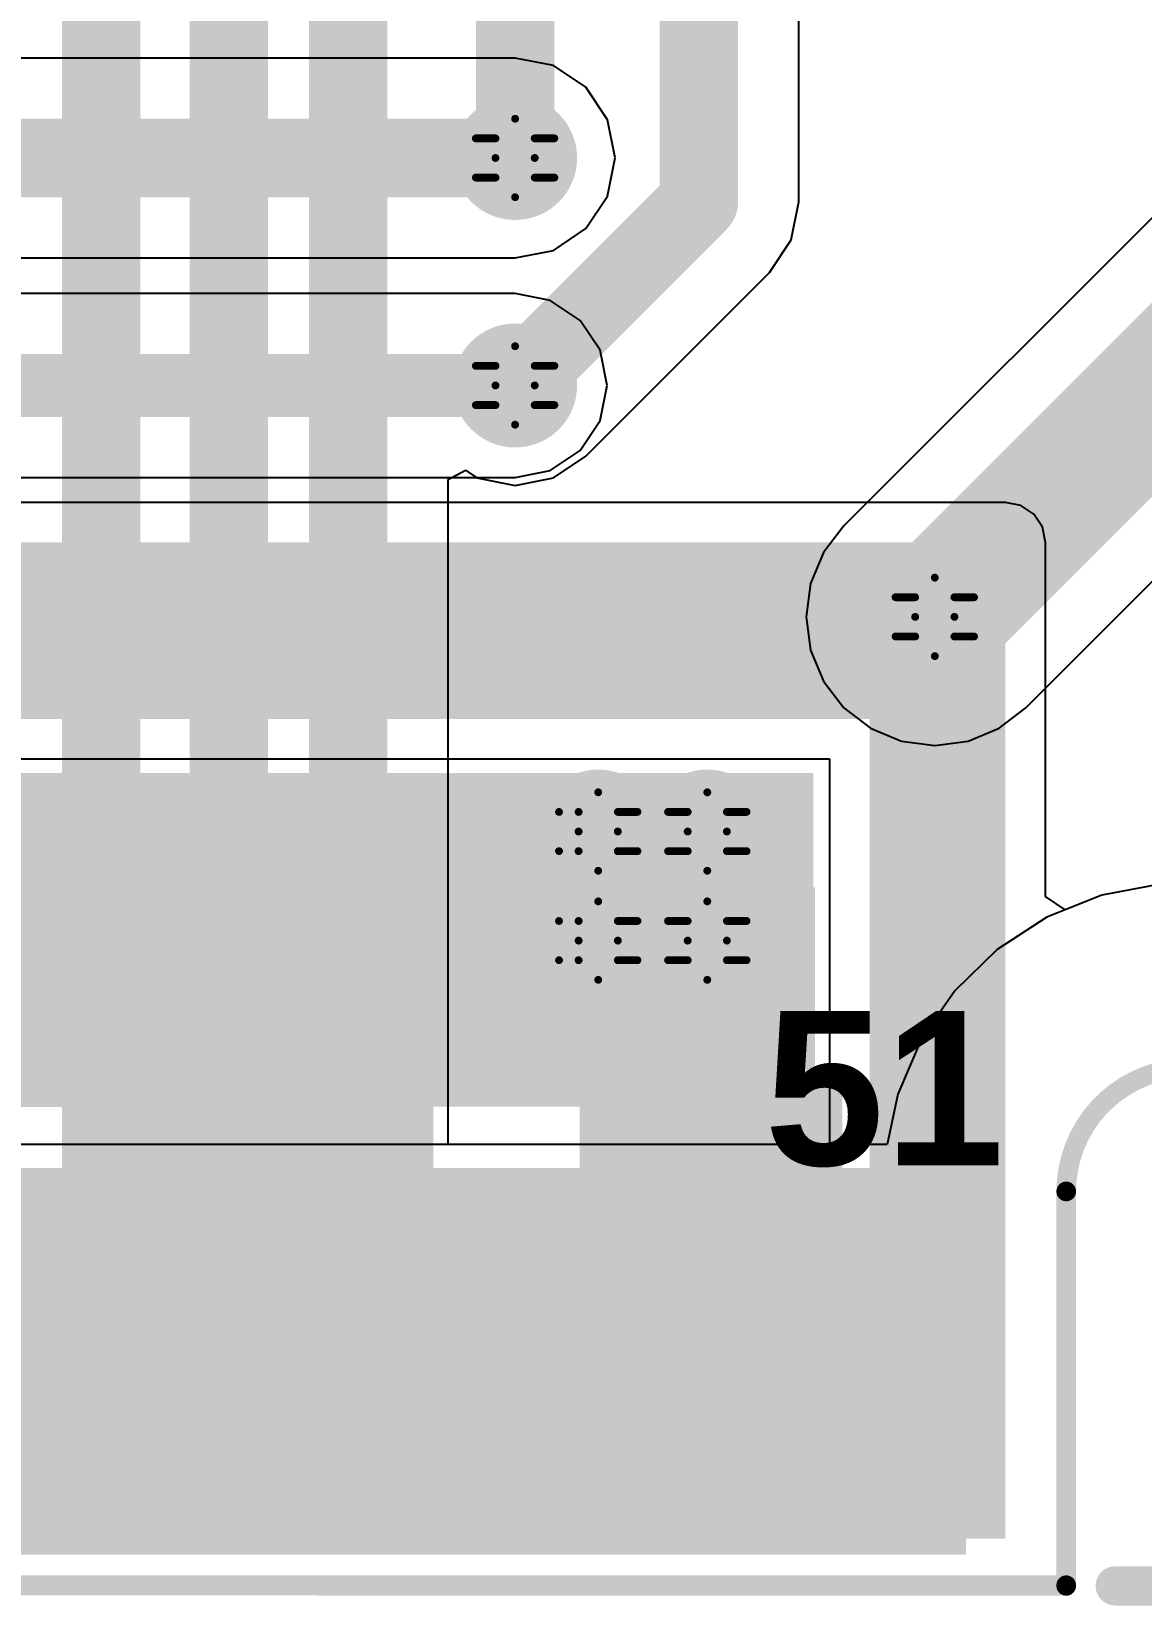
# Model space of a CAD drawing. Header units: inches. Extents: x 0 to 12.7, y -0.1 to 3.5.
# Drawn here: x 0.8917 to 1.1747, y -0.1371 to 0.2643 of the extents above; entities that cross this region are included whole.
import ezdxf

# ---------------------------------------------------------------- set-up
doc = ezdxf.new("R2010")
doc.units = ezdxf.units.IN
doc.header["$MEASUREMENT"] = 0
for name, color, linetype in [('Board Outline', 216, 'Continuous'), ('Bottom Layer', 5, 'Continuous'), ('Bottom Paste', 16, 'Continuous'), ('Bottom Solder', 6, 'Continuous'), ('Dimensions', 6, 'Continuous'), ('Drill Drawing', 1, 'Continuous'), ('Top Layer', 1, 'Continuous'), ('Top Overlay', 2, 'Continuous'), ('Top Paste', 8, 'Continuous'), ('Top Solder', 216, 'Continuous'), ('Via Holes', 16, 'Continuous')]:
    doc.layers.add(name, color=color, linetype=linetype)
doc.styles.add('Arial_Bold', font='', dxfattribs={"height": 0.2})
doc.styles.get('Arial_Bold').set_extended_font_data('Arial', bold=True)

# ---------------------------------------------------------------- blocks, each defined once
blk = doc.blocks.new('M____PCIE_P___5')
at = {"layer": 'Bottom Layer'}
for points in [[(0.69685, 0.04528), (0.72047, 0.04528), (0.72047, -0.04528), (0.69685, -0.04528)], [(0.72835, 0.04528), (0.75197, 0.04528), (0.75197, -0.04528), (0.72835, -0.04528)], [(0.75984, 0.04528), (0.78346, 0.04528), (0.78346, -0.04528), (0.75984, -0.04528)], [(0.79134, 0.04528), (0.81496, 0.04528), (0.81496, -0.04528), (0.79134, -0.04528)], [(0.82283, 0.04528), (0.84646, 0.04528), (0.84646, -0.04528), (0.82283, -0.04528)], [(0.85433, 0.04528), (0.87795, 0.04528), (0.87795, -0.04528), (0.85433, -0.04528)], [(0.88583, 0.04528), (0.90945, 0.04528), (0.90945, -0.04528), (0.88583, -0.04528)], [(0.91732, 0.04528), (0.94094, 0.04528), (0.94094, -0.04528), (0.91732, -0.04528)]]:
    blk.add_hatch(color=5, dxfattribs=at).paths.add_polyline_path(points)
at = {"layer": 'Bottom Paste'}
for points in [[(0.69685, 0.04528), (0.72047, 0.04528), (0.72047, -0.04528), (0.69685, -0.04528)], [(0.72835, 0.04528), (0.75197, 0.04528), (0.75197, -0.04528), (0.72835, -0.04528)], [(0.75984, 0.04528), (0.78346, 0.04528), (0.78346, -0.04528), (0.75984, -0.04528)], [(0.79134, 0.04528), (0.81496, 0.04528), (0.81496, -0.04528), (0.79134, -0.04528)], [(0.82283, 0.04528), (0.84646, 0.04528), (0.84646, -0.04528), (0.82283, -0.04528)], [(0.85433, 0.04528), (0.87795, 0.04528), (0.87795, -0.04528), (0.85433, -0.04528)], [(0.88583, 0.04528), (0.90945, 0.04528), (0.90945, -0.04528), (0.88583, -0.04528)], [(0.91732, 0.04528), (0.94094, 0.04528), (0.94094, -0.04528), (0.91732, -0.04528)]]:
    blk.add_hatch(color=16, dxfattribs=at).paths.add_polyline_path(points)
at = {"layer": 'Bottom Solder'}
for points in [[(0.69285, 0.04928), (0.72447, 0.04928), (0.72447, -0.04928), (0.69285, -0.04928)], [(0.72435, 0.04928), (0.75597, 0.04928), (0.75597, -0.04928), (0.72435, -0.04928)], [(0.75584, 0.04928), (0.78746, 0.04928), (0.78746, -0.04928), (0.75584, -0.04928)], [(0.78734, 0.04928), (0.81896, 0.04928), (0.81896, -0.04928), (0.78734, -0.04928)], [(0.81883, 0.04928), (0.85046, 0.04928), (0.85046, -0.04928), (0.81883, -0.04928)], [(0.85033, 0.04928), (0.88195, 0.04928), (0.88195, -0.04928), (0.85033, -0.04928)], [(0.88183, 0.04928), (0.91345, 0.04928), (0.91345, -0.04928), (0.88183, -0.04928)], [(0.91332, 0.04928), (0.94494, 0.04928), (0.94494, -0.04928), (0.91332, -0.04928)]]:
    blk.add_hatch(color=6, dxfattribs=at).paths.add_polyline_path(points)
at = {"layer": 'Top Layer'}
for points in [[(0.73622, -0.04528), (0.7126, -0.04528), (0.7126, 0.04528), (0.73622, 0.04528)], [(0.76772, -0.04528), (0.74409, -0.04528), (0.74409, 0.04528), (0.76772, 0.04528)], [(0.79921, -0.04528), (0.77559, -0.04528), (0.77559, 0.04528), (0.79921, 0.04528)], [(0.83071, -0.04528), (0.80709, -0.04528), (0.80709, 0.04528), (0.83071, 0.04528)], [(0.8622, -0.04528), (0.83858, -0.04528), (0.83858, 0.04528), (0.8622, 0.04528)], [(0.8937, -0.04528), (0.87008, -0.04528), (0.87008, 0.04528), (0.8937, 0.04528)], [(0.9252, -0.04528), (0.90157, -0.04528), (0.90157, 0.04528), (0.9252, 0.04528)]]:
    blk.add_hatch(color=1, dxfattribs=at).paths.add_polyline_path(points)
at = {"layer": 'Top Paste'}
for points in [[(0.73622, -0.04528), (0.7126, -0.04528), (0.7126, 0.04528), (0.73622, 0.04528)], [(0.76772, -0.04528), (0.74409, -0.04528), (0.74409, 0.04528), (0.76772, 0.04528)], [(0.79921, -0.04528), (0.77559, -0.04528), (0.77559, 0.04528), (0.79921, 0.04528)], [(0.83071, -0.04528), (0.80709, -0.04528), (0.80709, 0.04528), (0.83071, 0.04528)], [(0.8622, -0.04528), (0.83858, -0.04528), (0.83858, 0.04528), (0.8622, 0.04528)], [(0.8937, -0.04528), (0.87008, -0.04528), (0.87008, 0.04528), (0.8937, 0.04528)], [(0.9252, -0.04528), (0.90157, -0.04528), (0.90157, 0.04528), (0.9252, 0.04528)]]:
    blk.add_hatch(color=8, dxfattribs=at).paths.add_polyline_path(points)
at = {"layer": 'Top Solder'}
for points in [[(0.70872, -0.04928), (0.6771, -0.04928), (0.6771, 0.04928), (0.70872, 0.04928)], [(0.74022, -0.04928), (0.7086, -0.04928), (0.7086, 0.04928), (0.74022, 0.04928)], [(0.77172, -0.04928), (0.74009, -0.04928), (0.74009, 0.04928), (0.77172, 0.04928)], [(0.80321, -0.04928), (0.77159, -0.04928), (0.77159, 0.04928), (0.80321, 0.04928)], [(0.83471, -0.04928), (0.80309, -0.04928), (0.80309, 0.04928), (0.83471, 0.04928)], [(0.8662, -0.04928), (0.83458, -0.04928), (0.83458, 0.04928), (0.8662, 0.04928)], [(0.8977, -0.04928), (0.86608, -0.04928), (0.86608, 0.04928), (0.8977, 0.04928)], [(0.9292, -0.04928), (0.89757, -0.04928), (0.89757, 0.04928), (0.9292, 0.04928)]]:
    blk.add_hatch(color=216, dxfattribs=at).paths.add_polyline_path(points)
at = {"layer": 'Top Overlay', "const_width": 0.005}
blk.add_lwpolyline([(0.97047, 0.04331, -0.414214), (1.00197, 0.0748)], format="xyb", dxfattribs=at)
for points in [[(0.97047, -0.05709), (0.97047, 0.04331)], [(0.34254, -0.05709), (0.97047, -0.05709)]]:
    blk.add_lwpolyline(points, dxfattribs=at)
at = {"layer": 'Top Overlay', "const_width": 0.0025}
for points in [[(0.96922, 0.04331, 1), (0.97172, 0.04331, 1)], [(0.96922, 0.04331, 1), (0.97172, 0.04331, 1)], [(0.96922, -0.05709, 1), (0.97172, -0.05709, 1)], [(0.96922, -0.05709, 1), (0.97172, -0.05709, 1)]]:
    blk.add_lwpolyline(points, format="xyb", close=True, dxfattribs=at)
at = {"layer": 'Top Overlay', "style": 'Arial_Bold'}
blk.add_text('51', height=0.03937, rotation=360, dxfattribs=at).set_placement((0.8935, 0.04998))

msp = doc.modelspace()

# ---------------------------------------------------------------- hatches: boundary and pattern name
at = {"layer": 'Bottom Layer'}
h = msp.add_hatch(color=5, dxfattribs=at)
edge = h.paths.add_edge_path()
edge.add_arc((1.015, 0.232), 0.01181, 0, 360)
h = msp.add_hatch(color=5, dxfattribs=at)
edge = h.paths.add_edge_path()
edge.add_arc((1.015, 0.174), 0.01181, 0, 360)
for points in [[(0.66523, 0.089), (1.124, 0.089), (1.124, 0.134), (0.66523, 0.134)], [(1.10536, -0.12), (1.14, -0.12), (1.14, 0.134), (1.10536, 0.134)], [(0.69791, -0.00989), (1.091, -0.00989), (1.091, 0.07518), (0.69791, 0.07518)], [(0.91939, -0.12), (0.99413, -0.12), (0.99413, 0.046), (0.91939, 0.046)], [(1.07487, -0.12), (1.09145, -0.12), (1.09145, 0.046), (1.07487, 0.046)], [(0.921, -0.119), (0.994, -0.119), (0.994, -0.031), (0.921, -0.031)]]:
    msp.add_hatch(color=5, dxfattribs=at).paths.add_polyline_path(points)
h = msp.add_hatch(color=5, dxfattribs=at)
edge = h.paths.add_edge_path()
edge.add_arc((1.122, 0.115), 0.01181, 0, 360)
h = msp.add_hatch(color=5, dxfattribs=at)
edge = h.paths.add_edge_path()
edge.add_arc((1.03619, 0.06027), 0.01181, 0, 360)
h = msp.add_hatch(color=5, dxfattribs=at)
edge = h.paths.add_edge_path()
edge.add_arc((1.064, 0.06027), 0.01181, 0, 360)
h = msp.add_hatch(color=5, dxfattribs=at)
edge = h.paths.add_edge_path()
edge.add_arc((1.03619, 0.03246), 0.01181, 0, 360)
h = msp.add_hatch(color=5, dxfattribs=at)
edge = h.paths.add_edge_path()
edge.add_arc((1.064, 0.03246), 0.01181, 0, 360)
at = {"layer": 'Bottom Solder'}
h = msp.add_hatch(color=6, dxfattribs=at)
edge = h.paths.add_edge_path()
edge.add_arc((1.015, 0.232), 0.01581, 0, 360)
h = msp.add_hatch(color=6, dxfattribs=at)
edge = h.paths.add_edge_path()
edge.add_arc((1.015, 0.174), 0.01581, 0, 360)
h = msp.add_hatch(color=6, dxfattribs=at)
edge = h.paths.add_edge_path()
edge.add_arc((1.122, 0.115), 0.01581, 0, 360)
h = msp.add_hatch(color=6, dxfattribs=at)
edge = h.paths.add_edge_path()
edge.add_arc((1.03619, 0.06027), 0.01581, 0, 360)
h = msp.add_hatch(color=6, dxfattribs=at)
edge = h.paths.add_edge_path()
edge.add_arc((1.064, 0.06027), 0.01581, 0, 360)
h = msp.add_hatch(color=6, dxfattribs=at)
edge = h.paths.add_edge_path()
edge.add_arc((1.03619, 0.03246), 0.01581, 0, 360)
h = msp.add_hatch(color=6, dxfattribs=at)
edge = h.paths.add_edge_path()
edge.add_arc((1.064, 0.03246), 0.01581, 0, 360)
at = {"layer": 'Top Layer'}
h = msp.add_hatch(color=1, dxfattribs=at)
edge = h.paths.add_edge_path()
edge.add_arc((1.015, 0.232), 0.01181, 0, 360)
h = msp.add_hatch(color=1, dxfattribs=at)
edge = h.paths.add_edge_path()
edge.add_arc((1.015, 0.174), 0.01181, 0, 360)
h = msp.add_hatch(color=1, dxfattribs=at)
edge = h.paths.add_edge_path()
edge.add_arc((1.122, 0.115), 0.01181, 0, 360)
h = msp.add_hatch(color=1, dxfattribs=at)
edge = h.paths.add_edge_path()
edge.add_arc((1.03619, 0.06027), 0.01181, 0, 360)
h = msp.add_hatch(color=1, dxfattribs=at)
edge = h.paths.add_edge_path()
edge.add_arc((1.064, 0.06027), 0.01181, 0, 360)
h = msp.add_hatch(color=1, dxfattribs=at)
edge = h.paths.add_edge_path()
edge.add_arc((1.03619, 0.03246), 0.01181, 0, 360)
h = msp.add_hatch(color=1, dxfattribs=at)
edge = h.paths.add_edge_path()
edge.add_arc((1.064, 0.03246), 0.01181, 0, 360)
for points in [[(1.0315, -0.10975), (1.09843, -0.10975), (1.09843, 0), (1.0315, 0)], [(1.031, -0.12), (1.105, -0.12), (1.105, -0.031), (1.031, -0.031)]]:
    msp.add_hatch(color=1, dxfattribs=at).paths.add_polyline_path(points)
at = {"layer": 'Top Solder'}
h = msp.add_hatch(color=216, dxfattribs=at)
edge = h.paths.add_edge_path()
edge.add_arc((1.015, 0.232), 0.01581, 0, 360)
h = msp.add_hatch(color=216, dxfattribs=at)
edge = h.paths.add_edge_path()
edge.add_arc((1.015, 0.174), 0.01581, 0, 360)
h = msp.add_hatch(color=216, dxfattribs=at)
edge = h.paths.add_edge_path()
edge.add_arc((1.122, 0.115), 0.01581, 0, 360)
h = msp.add_hatch(color=216, dxfattribs=at)
edge = h.paths.add_edge_path()
edge.add_arc((1.03619, 0.06027), 0.01581, 0, 360)
h = msp.add_hatch(color=216, dxfattribs=at)
edge = h.paths.add_edge_path()
edge.add_arc((1.064, 0.06027), 0.01581, 0, 360)
h = msp.add_hatch(color=216, dxfattribs=at)
edge = h.paths.add_edge_path()
edge.add_arc((1.03619, 0.03246), 0.01581, 0, 360)
h = msp.add_hatch(color=216, dxfattribs=at)
edge = h.paths.add_edge_path()
edge.add_arc((1.064, 0.03246), 0.01581, 0, 360)
at = {"layer": 'Via Holes'}
h = msp.add_hatch(color=7, dxfattribs=at)
edge = h.paths.add_edge_path()
edge.add_arc((1.015, 0.232), 0.00591, 0, 360)
h = msp.add_hatch(color=7, dxfattribs=at)
edge = h.paths.add_edge_path()
edge.add_arc((1.015, 0.174), 0.00591, 0, 360)
h = msp.add_hatch(color=7, dxfattribs=at)
edge = h.paths.add_edge_path()
edge.add_arc((1.122, 0.115), 0.00591, 0, 360)
h = msp.add_hatch(color=7, dxfattribs=at)
edge = h.paths.add_edge_path()
edge.add_arc((1.03619, 0.06027), 0.00591, 0, 360)
h = msp.add_hatch(color=7, dxfattribs=at)
edge = h.paths.add_edge_path()
edge.add_arc((1.064, 0.06027), 0.00591, 0, 360)
h = msp.add_hatch(color=7, dxfattribs=at)
edge = h.paths.add_edge_path()
edge.add_arc((1.03619, 0.03246), 0.00591, 0, 360)
h = msp.add_hatch(color=7, dxfattribs=at)
edge = h.paths.add_edge_path()
edge.add_arc((1.064, 0.03246), 0.00591, 0, 360)

# ---------------------------------------------------------------- linework, layer by layer
at = {"layer": 'Board Outline', "const_width": 0.005}
msp.add_lwpolyline([(1.15551, -0.0315, -0.414214), (1.18701, 0)], format="xyb", dxfattribs=at)
for points in [[(1.15551, -0.13207), (1.15551, -0.0315)], [(0.52754, -0.13189), (1.15551, -0.13207)]]:
    msp.add_lwpolyline(points, dxfattribs=at)
at = {"layer": 'Board Outline', "const_width": 0.0025}
for points in [[(1.15426, -0.0315, 1), (1.15676, -0.0315, 1)], [(1.15426, -0.0315, 1), (1.15676, -0.0315, 1)], [(1.15426, -0.13207, 1), (1.15676, -0.13207, 1)], [(1.15426, -0.13207, 1), (1.15676, -0.13207, 1)]]:
    msp.add_lwpolyline(points, format="xyb", close=True, dxfattribs=at)
at = {"layer": 'Bottom Layer'}
for p, q in [((1.015, 0.25749), (0.835, 0.25749)), ((1.02476, 0.25555), (1.015, 0.25749)), ((1.03302, 0.25002), (1.02476, 0.25555)), ((1.03855, 0.24175), (1.03302, 0.25002)), ((1.04049, 0.232), (1.03855, 0.24175)), ((1.03855, 0.22225), (1.04049, 0.232)), ((1.03302, 0.21398), (1.03855, 0.22225)), ((1.02476, 0.20845), (1.03302, 0.21398)), ((0.835, 0.20651), (1.015, 0.20651)), ((1.015, 0.20651), (1.02476, 0.20845)), ((1.015, 0.19745), (0.67264, 0.19745)), ((1.02397, 0.19567), (1.015, 0.19745)), ((1.03158, 0.19058), (1.02397, 0.19567)), ((1.03667, 0.18297), (1.03158, 0.19058)), ((1.03845, 0.174), (1.03667, 0.18297)), ((1.03667, 0.16503), (1.03845, 0.174)), ((1.03158, 0.15742), (1.03667, 0.16503)), ((1.02397, 0.15233), (1.03158, 0.15742)), ((0.68532, 0.15055), (1.015, 0.15055)), ((1.015, 0.15055), (1.02397, 0.15233)), ((1.14, 0.1442), (0.68693, 0.1442)), ((1.1439, 0.14342), (1.14, 0.1442)), ((1.14721, 0.14121), (1.1439, 0.14342)), ((1.14942, 0.1379), (1.14721, 0.14121)), ((1.1502, 0.134), (1.14942, 0.1379)), ((1.1502, 0.0437), (1.1502, 0.134)), ((0.6922, 0.0788), (1.09517, 0.0788)), ((1.09517, 0.0788), (1.09517, -0.01953)), ((1.17945, 0.04685), (1.1646, 0.04408)), ((1.1552, 0.04032), (1.1502, 0.0437)), ((1.1646, 0.04408), (1.1552, 0.04032)), ((1.09517, -0.01953), (0.6922, -0.01953))]:
    msp.add_line(p, q, dxfattribs=at)
for points, const_width in [([(0.835, 0.232), (1.015, 0.232)], 0.02), ([(0.67264, 0.174), (1.015, 0.174)], 0.016), ([(0.95676, 0.001), (1.01603, 0.06027)], 0.022), ([(1.01603, 0.06027), (1.03619, 0.06027)], 0.022), ([(1.03619, 0.06027), (1.064, 0.03246)], 0.022), ([(1.064, 0.001), (1.064, 0.03246)], 0.022), ([(0.817, 0.001), (0.95676, 0.001)], 0.022)]:
    msp.add_lwpolyline(points, dxfattribs=dict(at, const_width=const_width))
for points, const_width in [([(1.01, 0.232, 1), (1.02, 0.232, 1)], 0.01), ([(1.011, 0.174, 1), (1.019, 0.174, 1)], 0.008), ([(1.01053, 0.06027, 1), (1.02153, 0.06027, 1)], 0.011), ([(1.01053, 0.06027, 1), (1.02153, 0.06027, 1)], 0.011), ([(1.03069, 0.06027, 1), (1.0417, 0.06027, 1)], 0.011), ([(1.03069, 0.06027, 1), (1.0417, 0.06027, 1)], 0.011), ([(1.0585, 0.03246, 1), (1.0695, 0.03246, 1)], 0.011), ([(1.0585, 0.03246, 1), (1.0695, 0.03246, 1)], 0.011), ([(0.95126, 0.001, 1), (0.96226, 0.001, 1)], 0.011), ([(0.95126, 0.001, 1), (0.96226, 0.001, 1)], 0.011), ([(1.0585, 0.001, 1), (1.0695, 0.001, 1)], 0.011)]:
    msp.add_lwpolyline(points, format="xyb", close=True, dxfattribs=dict(at, const_width=const_width))
at = {"layer": 'Dimensions', "const_width": 0.01}
msp.add_lwpolyline([(1.16801, -0.13207), (1.462, -0.13207)], dxfattribs=at)
at = {"layer": 'Dimensions', "const_width": 0.005}
msp.add_lwpolyline([(1.16551, -0.13207, 1), (1.17051, -0.13207, 1)], format="xyb", close=True, dxfattribs=at)
at = {"layer": 'Drill Drawing', "const_width": 0.002}
for points in [[(1.01, 0.237), (1.015, 0.242)], [(1.015, 0.242), (1.02, 0.237)], [(1.005, 0.237), (1.01, 0.232)], [(1.005, 0.237), (1.01, 0.237)], [(1.02, 0.237), (1.025, 0.237)], [(1.02, 0.232), (1.025, 0.237)], [(1.005, 0.227), (1.01, 0.232)], [(1.02, 0.232), (1.025, 0.227)], [(1.005, 0.227), (1.01, 0.227)], [(1.01, 0.227), (1.015, 0.222)], [(1.015, 0.222), (1.02, 0.227)], [(1.02, 0.227), (1.025, 0.227)], [(1.01, 0.179), (1.015, 0.184)], [(1.015, 0.184), (1.02, 0.179)], [(1.005, 0.179), (1.01, 0.174)], [(1.005, 0.179), (1.01, 0.179)], [(1.02, 0.179), (1.025, 0.179)], [(1.02, 0.174), (1.025, 0.179)], [(1.005, 0.169), (1.01, 0.174)], [(1.02, 0.174), (1.025, 0.169)], [(1.005, 0.169), (1.01, 0.169)], [(1.01, 0.169), (1.015, 0.164)], [(1.015, 0.164), (1.02, 0.169)], [(1.02, 0.169), (1.025, 0.169)], [(1.117, 0.12), (1.122, 0.125)], [(1.122, 0.125), (1.127, 0.12)], [(1.112, 0.12), (1.117, 0.115)], [(1.112, 0.12), (1.117, 0.12)], [(1.127, 0.12), (1.132, 0.12)], [(1.127, 0.115), (1.132, 0.12)], [(1.112, 0.11), (1.117, 0.115)], [(1.127, 0.115), (1.132, 0.11)], [(1.112, 0.11), (1.117, 0.11)], [(1.117, 0.11), (1.122, 0.105)], [(1.122, 0.105), (1.127, 0.11)], [(1.127, 0.11), (1.132, 0.11)], [(1.0312, 0.06527), (1.03619, 0.07027)], [(1.03619, 0.07027), (1.0412, 0.06527)], [(1.059, 0.06527), (1.064, 0.07027)], [(1.064, 0.07027), (1.069, 0.06527)], [(1.02619, 0.06527), (1.0312, 0.06027)], [(1.02619, 0.06527), (1.0312, 0.06527)], [(1.0412, 0.06527), (1.04619, 0.06527)], [(1.0412, 0.06027), (1.04619, 0.06527)], [(1.054, 0.06527), (1.059, 0.06027)], [(1.054, 0.06527), (1.059, 0.06527)], [(1.069, 0.06527), (1.074, 0.06527)], [(1.069, 0.06027), (1.074, 0.06527)], [(1.02619, 0.05527), (1.0312, 0.06027)], [(1.0412, 0.06027), (1.04619, 0.05527)], [(1.054, 0.05527), (1.059, 0.06027)], [(1.069, 0.06027), (1.074, 0.05527)], [(1.02619, 0.05527), (1.0312, 0.05527)], [(1.0312, 0.05527), (1.03619, 0.05027)], [(1.03619, 0.05027), (1.0412, 0.05527)], [(1.0412, 0.05527), (1.04619, 0.05527)], [(1.054, 0.05527), (1.059, 0.05527)], [(1.059, 0.05527), (1.064, 0.05027)], [(1.064, 0.05027), (1.069, 0.05527)], [(1.069, 0.05527), (1.074, 0.05527)], [(1.0312, 0.03746), (1.03619, 0.04246)], [(1.03619, 0.04246), (1.0412, 0.03746)], [(1.059, 0.03746), (1.064, 0.04246)], [(1.064, 0.04246), (1.069, 0.03746)], [(1.02619, 0.03746), (1.0312, 0.03246)], [(1.02619, 0.03746), (1.0312, 0.03746)], [(1.0412, 0.03746), (1.04619, 0.03746)], [(1.0412, 0.03246), (1.04619, 0.03746)], [(1.054, 0.03746), (1.059, 0.03246)], [(1.054, 0.03746), (1.059, 0.03746)], [(1.069, 0.03746), (1.074, 0.03746)], [(1.069, 0.03246), (1.074, 0.03746)], [(1.02619, 0.02746), (1.0312, 0.03246)], [(1.0412, 0.03246), (1.04619, 0.02746)], [(1.054, 0.02746), (1.059, 0.03246)], [(1.069, 0.03246), (1.074, 0.02746)], [(1.02619, 0.02746), (1.0312, 0.02746)], [(1.0312, 0.02746), (1.03619, 0.02246)], [(1.03619, 0.02246), (1.0412, 0.02746)], [(1.0412, 0.02746), (1.04619, 0.02746)], [(1.054, 0.02746), (1.059, 0.02746)], [(1.059, 0.02746), (1.064, 0.02246)], [(1.064, 0.02246), (1.069, 0.02746)], [(1.069, 0.02746), (1.074, 0.02746)]]:
    msp.add_lwpolyline(points, dxfattribs=at)
at = {"layer": 'Drill Drawing', "const_width": 0.001}
for points in [[(1.0145, 0.242, 1), (1.0155, 0.242, 1)], [(1.0145, 0.242, 1), (1.0155, 0.242, 1)], [(1.0045, 0.237, 1), (1.0055, 0.237, 1)], [(1.0045, 0.237, 1), (1.0055, 0.237, 1)], [(1.0095, 0.237, 1), (1.0105, 0.237, 1)], [(1.0095, 0.237, 1), (1.0105, 0.237, 1)], [(1.0195, 0.237, 1), (1.0205, 0.237, 1)], [(1.0195, 0.237, 1), (1.0205, 0.237, 1)], [(1.0245, 0.237, 1), (1.0255, 0.237, 1)], [(1.0245, 0.237, 1), (1.0255, 0.237, 1)], [(1.0095, 0.232, 1), (1.0105, 0.232, 1)], [(1.0095, 0.232, 1), (1.0105, 0.232, 1)], [(1.0195, 0.232, 1), (1.0205, 0.232, 1)], [(1.0195, 0.232, 1), (1.0205, 0.232, 1)], [(1.0045, 0.227, 1), (1.0055, 0.227, 1)], [(1.0045, 0.227, 1), (1.0055, 0.227, 1)], [(1.0095, 0.227, 1), (1.0105, 0.227, 1)], [(1.0095, 0.227, 1), (1.0105, 0.227, 1)], [(1.0195, 0.227, 1), (1.0205, 0.227, 1)], [(1.0195, 0.227, 1), (1.0205, 0.227, 1)], [(1.0245, 0.227, 1), (1.0255, 0.227, 1)], [(1.0245, 0.227, 1), (1.0255, 0.227, 1)], [(1.0145, 0.222, 1), (1.0155, 0.222, 1)], [(1.0145, 0.222, 1), (1.0155, 0.222, 1)], [(1.0145, 0.184, 1), (1.0155, 0.184, 1)], [(1.0145, 0.184, 1), (1.0155, 0.184, 1)], [(1.0045, 0.179, 1), (1.0055, 0.179, 1)], [(1.0045, 0.179, 1), (1.0055, 0.179, 1)], [(1.0095, 0.179, 1), (1.0105, 0.179, 1)], [(1.0095, 0.179, 1), (1.0105, 0.179, 1)], [(1.0195, 0.179, 1), (1.0205, 0.179, 1)], [(1.0195, 0.179, 1), (1.0205, 0.179, 1)], [(1.0245, 0.179, 1), (1.0255, 0.179, 1)], [(1.0245, 0.179, 1), (1.0255, 0.179, 1)], [(1.0095, 0.174, 1), (1.0105, 0.174, 1)], [(1.0095, 0.174, 1), (1.0105, 0.174, 1)], [(1.0195, 0.174, 1), (1.0205, 0.174, 1)], [(1.0195, 0.174, 1), (1.0205, 0.174, 1)], [(1.0045, 0.169, 1), (1.0055, 0.169, 1)], [(1.0045, 0.169, 1), (1.0055, 0.169, 1)], [(1.0095, 0.169, 1), (1.0105, 0.169, 1)], [(1.0095, 0.169, 1), (1.0105, 0.169, 1)], [(1.0195, 0.169, 1), (1.0205, 0.169, 1)], [(1.0195, 0.169, 1), (1.0205, 0.169, 1)], [(1.0245, 0.169, 1), (1.0255, 0.169, 1)], [(1.0245, 0.169, 1), (1.0255, 0.169, 1)], [(1.0145, 0.164, 1), (1.0155, 0.164, 1)], [(1.0145, 0.164, 1), (1.0155, 0.164, 1)], [(1.1215, 0.125, 1), (1.1225, 0.125, 1)], [(1.1215, 0.125, 1), (1.1225, 0.125, 1)], [(1.1115, 0.12, 1), (1.1125, 0.12, 1)], [(1.1115, 0.12, 1), (1.1125, 0.12, 1)], [(1.1165, 0.12, 1), (1.1175, 0.12, 1)], [(1.1165, 0.12, 1), (1.1175, 0.12, 1)], [(1.1265, 0.12, 1), (1.1275, 0.12, 1)], [(1.1265, 0.12, 1), (1.1275, 0.12, 1)], [(1.1315, 0.12, 1), (1.1325, 0.12, 1)], [(1.1315, 0.12, 1), (1.1325, 0.12, 1)], [(1.1165, 0.115, 1), (1.1175, 0.115, 1)], [(1.1165, 0.115, 1), (1.1175, 0.115, 1)], [(1.1265, 0.115, 1), (1.1275, 0.115, 1)], [(1.1265, 0.115, 1), (1.1275, 0.115, 1)], [(1.1115, 0.11, 1), (1.1125, 0.11, 1)], [(1.1115, 0.11, 1), (1.1125, 0.11, 1)], [(1.1165, 0.11, 1), (1.1175, 0.11, 1)], [(1.1165, 0.11, 1), (1.1175, 0.11, 1)], [(1.1265, 0.11, 1), (1.1275, 0.11, 1)], [(1.1265, 0.11, 1), (1.1275, 0.11, 1)], [(1.1315, 0.11, 1), (1.1325, 0.11, 1)], [(1.1315, 0.11, 1), (1.1325, 0.11, 1)], [(1.1215, 0.105, 1), (1.1225, 0.105, 1)], [(1.1215, 0.105, 1), (1.1225, 0.105, 1)], [(1.0357, 0.07027, 1), (1.03669, 0.07027, 1)], [(1.0357, 0.07027, 1), (1.03669, 0.07027, 1)], [(1.0635, 0.07027, 1), (1.0645, 0.07027, 1)], [(1.0635, 0.07027, 1), (1.0645, 0.07027, 1)], [(1.0257, 0.06527, 1), (1.02669, 0.06527, 1)], [(1.0257, 0.06527, 1), (1.02669, 0.06527, 1)], [(1.03069, 0.06527, 1), (1.0317, 0.06527, 1)], [(1.03069, 0.06527, 1), (1.0317, 0.06527, 1)], [(1.04069, 0.06527, 1), (1.0417, 0.06527, 1)], [(1.04069, 0.06527, 1), (1.0417, 0.06527, 1)], [(1.0457, 0.06527, 1), (1.04669, 0.06527, 1)], [(1.0457, 0.06527, 1), (1.04669, 0.06527, 1)], [(1.0535, 0.06527, 1), (1.0545, 0.06527, 1)], [(1.0535, 0.06527, 1), (1.0545, 0.06527, 1)], [(1.0585, 0.06527, 1), (1.0595, 0.06527, 1)], [(1.0585, 0.06527, 1), (1.0595, 0.06527, 1)], [(1.0685, 0.06527, 1), (1.0695, 0.06527, 1)], [(1.0685, 0.06527, 1), (1.0695, 0.06527, 1)], [(1.0735, 0.06527, 1), (1.0745, 0.06527, 1)], [(1.0735, 0.06527, 1), (1.0745, 0.06527, 1)], [(1.03069, 0.06027, 1), (1.0317, 0.06027, 1)], [(1.03069, 0.06027, 1), (1.0317, 0.06027, 1)], [(1.04069, 0.06027, 1), (1.0417, 0.06027, 1)], [(1.04069, 0.06027, 1), (1.0417, 0.06027, 1)], [(1.0585, 0.06027, 1), (1.0595, 0.06027, 1)], [(1.0585, 0.06027, 1), (1.0595, 0.06027, 1)], [(1.0685, 0.06027, 1), (1.0695, 0.06027, 1)], [(1.0685, 0.06027, 1), (1.0695, 0.06027, 1)], [(1.0257, 0.05527, 1), (1.02669, 0.05527, 1)], [(1.0257, 0.05527, 1), (1.02669, 0.05527, 1)], [(1.03069, 0.05527, 1), (1.0317, 0.05527, 1)], [(1.03069, 0.05527, 1), (1.0317, 0.05527, 1)], [(1.04069, 0.05527, 1), (1.0417, 0.05527, 1)], [(1.04069, 0.05527, 1), (1.0417, 0.05527, 1)], [(1.0457, 0.05527, 1), (1.04669, 0.05527, 1)], [(1.0457, 0.05527, 1), (1.04669, 0.05527, 1)], [(1.0535, 0.05527, 1), (1.0545, 0.05527, 1)], [(1.0535, 0.05527, 1), (1.0545, 0.05527, 1)], [(1.0585, 0.05527, 1), (1.0595, 0.05527, 1)], [(1.0585, 0.05527, 1), (1.0595, 0.05527, 1)], [(1.0685, 0.05527, 1), (1.0695, 0.05527, 1)], [(1.0685, 0.05527, 1), (1.0695, 0.05527, 1)], [(1.0735, 0.05527, 1), (1.0745, 0.05527, 1)], [(1.0735, 0.05527, 1), (1.0745, 0.05527, 1)], [(1.0357, 0.05027, 1), (1.03669, 0.05027, 1)], [(1.0357, 0.05027, 1), (1.03669, 0.05027, 1)], [(1.0635, 0.05027, 1), (1.0645, 0.05027, 1)], [(1.0635, 0.05027, 1), (1.0645, 0.05027, 1)], [(1.0357, 0.04246, 1), (1.03669, 0.04246, 1)], [(1.0357, 0.04246, 1), (1.03669, 0.04246, 1)], [(1.0635, 0.04246, 1), (1.0645, 0.04246, 1)], [(1.0635, 0.04246, 1), (1.0645, 0.04246, 1)], [(1.0257, 0.03746, 1), (1.02669, 0.03746, 1)], [(1.0257, 0.03746, 1), (1.02669, 0.03746, 1)], [(1.03069, 0.03746, 1), (1.0317, 0.03746, 1)], [(1.03069, 0.03746, 1), (1.0317, 0.03746, 1)], [(1.04069, 0.03746, 1), (1.0417, 0.03746, 1)], [(1.04069, 0.03746, 1), (1.0417, 0.03746, 1)], [(1.0457, 0.03746, 1), (1.04669, 0.03746, 1)], [(1.0457, 0.03746, 1), (1.04669, 0.03746, 1)], [(1.0535, 0.03746, 1), (1.0545, 0.03746, 1)], [(1.0535, 0.03746, 1), (1.0545, 0.03746, 1)], [(1.0585, 0.03746, 1), (1.0595, 0.03746, 1)], [(1.0585, 0.03746, 1), (1.0595, 0.03746, 1)], [(1.0685, 0.03746, 1), (1.0695, 0.03746, 1)], [(1.0685, 0.03746, 1), (1.0695, 0.03746, 1)], [(1.0735, 0.03746, 1), (1.0745, 0.03746, 1)], [(1.0735, 0.03746, 1), (1.0745, 0.03746, 1)], [(1.03069, 0.03246, 1), (1.0317, 0.03246, 1)], [(1.03069, 0.03246, 1), (1.0317, 0.03246, 1)], [(1.04069, 0.03246, 1), (1.0417, 0.03246, 1)], [(1.04069, 0.03246, 1), (1.0417, 0.03246, 1)], [(1.0585, 0.03246, 1), (1.0595, 0.03246, 1)], [(1.0585, 0.03246, 1), (1.0595, 0.03246, 1)], [(1.0685, 0.03246, 1), (1.0695, 0.03246, 1)], [(1.0685, 0.03246, 1), (1.0695, 0.03246, 1)], [(1.0257, 0.02746, 1), (1.02669, 0.02746, 1)], [(1.0257, 0.02746, 1), (1.02669, 0.02746, 1)], [(1.03069, 0.02746, 1), (1.0317, 0.02746, 1)], [(1.03069, 0.02746, 1), (1.0317, 0.02746, 1)], [(1.04069, 0.02746, 1), (1.0417, 0.02746, 1)], [(1.04069, 0.02746, 1), (1.0417, 0.02746, 1)], [(1.0457, 0.02746, 1), (1.04669, 0.02746, 1)], [(1.0457, 0.02746, 1), (1.04669, 0.02746, 1)], [(1.0535, 0.02746, 1), (1.0545, 0.02746, 1)], [(1.0535, 0.02746, 1), (1.0545, 0.02746, 1)], [(1.0585, 0.02746, 1), (1.0595, 0.02746, 1)], [(1.0585, 0.02746, 1), (1.0595, 0.02746, 1)], [(1.0685, 0.02746, 1), (1.0695, 0.02746, 1)], [(1.0685, 0.02746, 1), (1.0695, 0.02746, 1)], [(1.0735, 0.02746, 1), (1.0745, 0.02746, 1)], [(1.0735, 0.02746, 1), (1.0745, 0.02746, 1)], [(1.0357, 0.02246, 1), (1.03669, 0.02246, 1)], [(1.0357, 0.02246, 1), (1.03669, 0.02246, 1)], [(1.0635, 0.02246, 1), (1.0645, 0.02246, 1)], [(1.0635, 0.02246, 1), (1.0645, 0.02246, 1)]]:
    msp.add_lwpolyline(points, format="xyb", close=True, dxfattribs=at)
at = {"layer": 'Top Layer'}
for p, q in [((1.08734, 0.22085), (1.08734, 0.46249)), ((1.20722, 0.24658), (1.09882, 0.13818)), ((1.0854, 0.2111), (1.08734, 0.22085)), ((1.07987, 0.20283), (1.0854, 0.2111)), ((1.03302, 0.15598), (1.07987, 0.20283)), ((1.14518, 0.09182), (1.24338, 0.19002)), ((1.02476, 0.15045), (1.03302, 0.15598)), ((0.99793, 0.15004), (1.00234, 0.15239)), ((0.99793, -0.01953), (0.99793, 0.15004)), ((1.00234, 0.15239), (1.00525, 0.15045)), ((1.00525, 0.15045), (1.015, 0.14851)), ((1.015, 0.14851), (1.02476, 0.15045)), ((1.09882, 0.13818), (1.09361, 0.13139)), ((1.09361, 0.13139), (1.09034, 0.12348)), ((1.09034, 0.12348), (1.08922, 0.115)), ((1.08922, 0.115), (1.09034, 0.10652)), ((1.09034, 0.10652), (1.09361, 0.09861)), ((1.09361, 0.09861), (1.09882, 0.09182)), ((1.09882, 0.09182), (1.10561, 0.08661)), ((1.13839, 0.08661), (1.14518, 0.09182)), ((1.10561, 0.08661), (1.11352, 0.08334)), ((1.13048, 0.08334), (1.13839, 0.08661)), ((1.11352, 0.08334), (1.122, 0.08222)), ((1.122, 0.08222), (1.13048, 0.08334)), ((1.17945, 0.04685), (1.1646, 0.04408)), ((1.1646, 0.04408), (1.15057, 0.03847)), ((1.15057, 0.03847), (1.1379, 0.03023)), ((1.1379, 0.03023), (1.12709, 0.01968)), ((1.12709, 0.01968), (1.11855, 0.00722)), ((1.11855, 0.00722), (1.11259, -0.00667)), ((1.11259, -0.00667), (1.10987, -0.01953)), ((1.10987, -0.01953), (0.99793, -0.01953))]:
    msp.add_line(p, q, dxfattribs=at)
for points, const_width in [([(1.06185, 0.22085), (1.06185, 0.46249)], 0.02), ([(0.942, -0.07375), (0.942, 0.45743)], 0.02), ([(1.015, 0.232), (1.015, 0.45101)], 0.02), ([(0.90945, -0.0748), (0.90945, 0.43798)], 0.02), ([(0.97244, -0.0748), (0.97244, 0.397)], 0.02), ([(1.122, 0.115), (1.24, 0.233)], 0.035), ([(1.015, 0.174), (1.06185, 0.22085)], 0.02), ([(1.03543, 0.05907), (1.03619, 0.05983)], 0.022), ([(1.03619, 0.05983), (1.03619, 0.06027)], 0.022)]:
    msp.add_lwpolyline(points, dxfattribs=dict(at, const_width=const_width))
for points, const_width in [([(1.01, 0.232, 1), (1.02, 0.232, 1)], 0.01), ([(1.05685, 0.22085, 1), (1.06685, 0.22085, 1)], 0.01), ([(1.05685, 0.22085, 1), (1.06685, 0.22085, 1)], 0.01), ([(1.01, 0.174, 1), (1.02, 0.174, 1)], 0.01), ([(1.11325, 0.115, 1), (1.13075, 0.115, 1)], 0.0175), ([(1.02993, 0.05907, 1), (1.04093, 0.05907, 1)], 0.011), ([(1.03069, 0.06027, 1), (1.0417, 0.06027, 1)], 0.011), ([(1.03069, 0.05983, 1), (1.0417, 0.05983, 1)], 0.011), ([(1.03069, 0.05983, 1), (1.0417, 0.05983, 1)], 0.011), ([(0.937, -0.07375, 1), (0.947, -0.07375, 1)], 0.01), ([(0.90445, -0.0748, 1), (0.91445, -0.0748, 1)], 0.01), ([(0.96744, -0.0748, 1), (0.97744, -0.0748, 1)], 0.01)]:
    msp.add_lwpolyline(points, format="xyb", close=True, dxfattribs=dict(at, const_width=const_width))

# ---------------------------------------------------------------- block references
msp.add_blockref('M____PCIE_P___5', (0.18504, -0.0748))

doc.saveas('drawing.dxf')
